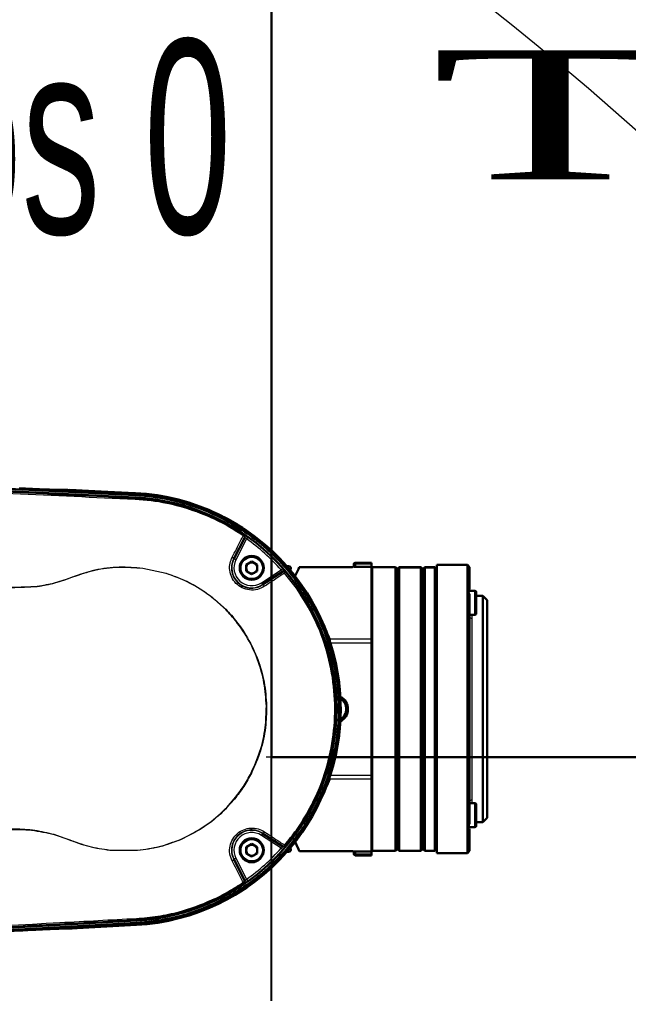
# Model space of a CAD drawing. Header units: millimetres. Extents: x 0 to 8400, y 0 to 5940.
# Drawn here: x 2699.2 to 2840.6, y 4560.9 to 4787.1 of the extents above; entities that cross this region are included whole.
import ezdxf

# ---------------------------------------------------------------- set-up
doc = ezdxf.new("R2010")
doc.units = ezdxf.units.MM
doc.linetypes.add('CENTERX2', pattern=[20.32, 12.7, -2.54, 2.54, -2.54])
doc.layers.add('do kich thuoc', color=10, linetype='Continuous', lineweight=5, plot=False)
doc.styles.add('SLDTEXTSTYLE0', font='TXT', dxfattribs={"width": 0.605})
doc.styles.add('So 1', font='times.ttf', dxfattribs={"width": 2, "height": 30})

msp = doc.modelspace()

# ---------------------------------------------------------------- linework, layer by layer
at = {"color": 7, "linetype": 'Continuous', "lineweight": 30}
for p, q in [((2561.547, 4684.74), (2726.104, 4676.625)), ((2726.07, 4676.063), (2562.191, 4684.259)), ((2710.877, 4677.838), (2721.079, 4677.335)), ((2710.877, 4677.838), (2710.879, 4677.818)), ((2713.405, 4677.677), (2726.111, 4677.051)), ((2721.079, 4677.335), (2721.079, 4677.299)), ((2726.111, 4677.077), (2726.148, 4677.085)), ((2726.111, 4676.76), (2726.111, 4677.051)), ((2749.007, 4661.825), (2751.547, 4666.811)), ((2751.854, 4660.471), (2753.136, 4661.201)), ((2754.409, 4660.455), (2753.136, 4661.201)), ((2751.854, 4660.471), (2751.845, 4658.996)), ((2751.845, 4658.996), (2753.118, 4658.25)), ((2754.4, 4658.98), (2753.118, 4658.25)), ((2754.409, 4660.455), (2754.4, 4658.98)), ((2760.339, 4658.895), (2755.646, 4655.847)), ((2761.703, 4660.102), (2761.261, 4660.102)), ((2764.177, 4659.881), (2764.196, 4659.921)), ((2776.542, 4659.921), (2764.196, 4659.921)), ((2776.846, 4660.225), (2776.846, 4660.611)), ((2776.889, 4660.182), (2776.889, 4660.568)), ((2777.15, 4660.915), (2780.902, 4660.915)), ((2780.902, 4660.872), (2780.902, 4660.915)), ((2780.902, 4660.568), (2780.902, 4660.872)), ((2780.902, 4660.155), (2780.902, 4660.568)), ((2780.902, 4660.155), (2780.902, 4659.851)), ((2781.105, 4659.901), (2780.902, 4659.698)), ((2780.902, 4659.851), (2780.902, 4643.262)), ((2786.479, 4659.901), (2781.105, 4659.901)), ((2781.105, 4593.994), (2781.105, 4659.901)), ((2786.986, 4659.394), (2786.479, 4659.901)), ((2786.479, 4593.994), (2786.479, 4659.901)), ((2787.392, 4659.901), (2786.986, 4659.495)), ((2786.986, 4659.495), (2786.986, 4594.399)), ((2792.411, 4659.901), (2787.392, 4659.901)), ((2787.392, 4659.866), (2787.392, 4659.901)), ((2787.392, 4659.866), (2792.411, 4659.866)), ((2787.392, 4593.994), (2787.392, 4659.803)), ((2792.411, 4659.803), (2787.392, 4659.803)), ((2792.816, 4659.495), (2792.411, 4659.901)), ((2792.411, 4659.866), (2792.411, 4659.901)), ((2792.411, 4593.994), (2792.411, 4659.803)), ((2793.323, 4659.901), (2792.816, 4659.394)), ((2792.816, 4594.399), (2792.816, 4659.495)), ((2795.605, 4659.901), (2793.323, 4659.901)), ((2793.323, 4659.901), (2793.323, 4659.866)), ((2793.323, 4659.866), (2795.605, 4659.866)), ((2793.323, 4659.803), (2793.323, 4593.994)), ((2795.605, 4659.803), (2793.323, 4659.803)), ((2796.112, 4659.394), (2795.605, 4659.901)), ((2795.605, 4659.901), (2795.605, 4659.866)), ((2795.605, 4659.803), (2795.605, 4593.994)), ((2803.209, 4660.408), (2796.112, 4660.408)), ((2796.112, 4593.487), (2796.112, 4660.408)), ((2803.716, 4659.901), (2803.209, 4660.408)), ((2803.209, 4593.487), (2803.209, 4660.408)), ((2803.716, 4659.901), (2803.716, 4654.837)), ((2804.933, 4654.387), (2803.492, 4654.387)), ((2803.716, 4653.33), (2803.716, 4600.565)), ((2805.237, 4654.083), (2805.237, 4649.114)), ((2806.758, 4653.209), (2805.237, 4653.209)), ((2807.772, 4652.195), (2806.758, 4653.209)), ((2806.758, 4600.686), (2806.758, 4653.209)), ((2807.772, 4652.195), (2807.772, 4601.7)), ((2803.716, 4648.81), (2804.933, 4648.81)), ((2780.902, 4642.365), (2780.902, 4643.262)), ((2780.902, 4611.637), (2780.902, 4642.258)), ((2780.902, 4610.633), (2780.902, 4611.53)), ((2780.902, 4610.633), (2780.902, 4594.043)), ((2804.933, 4605.085), (2803.716, 4605.085)), ((2805.237, 4604.78), (2805.237, 4599.812)), ((2805.237, 4600.686), (2806.758, 4600.686)), ((2806.758, 4600.686), (2807.772, 4601.7)), ((2755.646, 4598.048), (2760.339, 4595)), ((2803.483, 4599.508), (2804.933, 4599.508)), ((2803.716, 4599.058), (2803.716, 4593.994)), ((2751.854, 4594.915), (2753.136, 4595.645)), ((2754.409, 4594.899), (2753.136, 4595.645)), ((2751.854, 4594.915), (2751.845, 4593.44)), ((2751.845, 4593.44), (2753.118, 4592.694)), ((2754.4, 4593.424), (2753.118, 4592.694)), ((2754.409, 4594.899), (2754.4, 4593.424)), ((2761.261, 4593.792), (2761.703, 4593.792)), ((2764.196, 4593.974), (2764.177, 4594.014)), ((2776.542, 4593.974), (2764.196, 4593.974)), ((2776.846, 4593.67), (2776.846, 4593.284)), ((2776.889, 4593.327), (2776.889, 4593.713)), ((2780.902, 4594.197), (2781.105, 4593.994)), ((2780.902, 4594.043), (2780.902, 4593.74)), ((2780.902, 4593.327), (2780.902, 4593.74)), ((2780.902, 4593.023), (2780.902, 4593.327)), ((2781.105, 4593.994), (2786.479, 4593.994)), ((2786.479, 4593.994), (2786.986, 4594.501)), ((2786.986, 4594.399), (2787.392, 4593.994)), ((2787.392, 4593.994), (2792.411, 4593.994)), ((2792.411, 4593.994), (2792.816, 4594.399)), ((2792.816, 4594.501), (2793.323, 4593.994)), ((2793.323, 4593.994), (2795.605, 4593.994)), ((2795.605, 4593.994), (2796.112, 4594.501)), ((2796.112, 4593.487), (2803.209, 4593.487)), ((2803.209, 4593.487), (2803.716, 4593.994)), ((2751.547, 4587.084), (2749.007, 4592.07)), ((2780.902, 4592.98), (2777.15, 4592.98)), ((2780.902, 4592.98), (2780.902, 4593.023)), ((2562.197, 4568.632), (2726.37, 4577.848)), ((2726.325, 4577.281), (2561.553, 4568.149)), ((2699.467, 4575.545), (2674.384, 4574.155)), ((2726.367, 4576.821), (2711.187, 4575.98)), ((2711.187, 4575.98), (2711.189, 4576)), ((2726.363, 4576.857), (2713.714, 4576.156))]:
    msp.add_line(p, q, dxfattribs=at)
at = {"color": 8, "linetype": 'Continuous', "lineweight": 15}
for p, q in [((2561.554, 4684.875), (2726.111, 4676.76)), ((2709.892, 4677.56), (2710.879, 4677.818)), ((2726.063, 4675.921), (2726.07, 4676.063)), ((2751.942, 4666.469), (2749.458, 4661.595)), ((2751.547, 4666.811), (2751.485, 4666.795)), ((2748.933, 4661.862), (2749.007, 4661.825)), ((2733.281, 4658.434), (2727.868, 4659.606)), ((2727.873, 4659.645), (2733.293, 4658.475)), ((2755.37, 4656.272), (2759.958, 4659.252)), ((2760.332, 4658.848), (2760.339, 4658.895)), ((2760.994, 4658.751), (2763.758, 4655.188)), ((2776.583, 4659.881), (2764.177, 4659.881)), ((2776.583, 4659.881), (2776.542, 4659.921)), ((2776.889, 4660.568), (2776.846, 4660.611)), ((2776.846, 4660.225), (2776.887, 4660.185)), ((2777.193, 4660.568), (2776.889, 4660.568)), ((2777.15, 4660.915), (2777.193, 4660.872)), ((2777.193, 4660.872), (2777.193, 4660.568)), ((2777.193, 4660.872), (2780.902, 4660.872)), ((2777.193, 4660.568), (2777.193, 4660.155)), ((2780.902, 4660.568), (2777.193, 4660.568)), ((2777.193, 4660.155), (2777.193, 4659.851)), ((2777.193, 4660.155), (2780.902, 4660.155)), ((2780.902, 4659.851), (2777.193, 4659.851)), ((2763.52, 4654.998), (2760.776, 4658.537)), ((2755.685, 4655.786), (2755.646, 4655.847)), ((2804.933, 4648.81), (2804.933, 4654.387)), ((2804.223, 4648.057), (2804.223, 4605.838)), ((2771.314, 4643.262), (2771.314, 4642.479)), ((2771.314, 4643.262), (2780.902, 4643.262)), ((2780.902, 4642.258), (2771.386, 4642.258)), ((2771.314, 4610.633), (2771.314, 4611.416)), ((2771.386, 4611.637), (2780.902, 4611.637)), ((2771.314, 4610.633), (2770.866, 4610.502)), ((2780.902, 4610.633), (2771.314, 4610.633)), ((2747.329, 4604.122), (2749.086, 4606.104)), ((2749.148, 4606.053), (2747.387, 4604.066)), ((2804.933, 4599.508), (2804.933, 4605.085)), ((2710.665, 4596.603), (2707.287, 4597.792)), ((2707.305, 4597.854), (2710.693, 4596.669)), ((2755.684, 4598.107), (2755.646, 4598.048)), ((2759.958, 4594.643), (2755.37, 4597.623)), ((2726.642, 4594.091), (2720.172, 4594.133)), ((2720.181, 4594.214), (2726.635, 4594.174)), ((2760.339, 4595), (2760.332, 4595.047)), ((2776.583, 4594.014), (2764.177, 4594.014)), ((2776.542, 4593.974), (2776.583, 4594.014)), ((2776.887, 4593.71), (2776.846, 4593.67)), ((2776.846, 4593.284), (2776.889, 4593.327)), ((2776.889, 4593.327), (2777.193, 4593.327)), ((2777.193, 4594.043), (2780.902, 4594.043)), ((2777.193, 4594.043), (2777.193, 4593.74)), ((2780.902, 4593.74), (2777.193, 4593.74)), ((2777.193, 4593.74), (2777.193, 4593.327)), ((2777.193, 4593.327), (2777.193, 4593.023)), ((2777.193, 4593.327), (2780.902, 4593.327)), ((2748.935, 4592.033), (2749.007, 4592.07)), ((2749.458, 4592.3), (2751.942, 4587.426)), ((2777.193, 4593.023), (2777.15, 4592.98)), ((2780.902, 4593.023), (2777.193, 4593.023)), ((2751.486, 4587.099), (2751.547, 4587.084)), ((2726.362, 4577.989), (2726.37, 4577.848)), ((2726.333, 4577.146), (2561.56, 4568.014)), ((2726.362, 4576.91), (2726.367, 4576.821))]:
    msp.add_line(p, q, dxfattribs=at)
at = {"color": 0, "lineweight": 25, "elevation": 559.688}
for points in [[(2757.721, 5023.748), (3157.721, 5023.748), (3157.721, 3323.748), (2757.721, 3323.748)], [(2757.721, 4935.748), (3077.721, 4935.748), (3077.721, 4615.748), (2757.721, 4615.748)]]:
    msp.add_lwpolyline(points, close=True, dxfattribs=at)
at = {"elevation": 559.688}
msp.add_lwpolyline([(2757.721, 4615.748), (2757.721, 4615.748), (3077.721, 4615.748), (3077.721, 4615.748), (3077.721, 4935.748), (3077.721, 4935.748), (2757.721, 4935.748), (2757.721, 4935.748)], close=True, dxfattribs=at)
at = {"color": 8, "linetype": 'Continuous', "lineweight": 15, "flags": 128}
for points in [[(2751.485, 4666.795), (2751.493, 4666.831), (2751.485, 4666.873), (2751.462, 4666.92), (2751.426, 4666.971), (2751.376, 4667.023), (2751.316, 4667.075), (2751.246, 4667.126), (2751.169, 4667.174)], [(2751.32, 4667.444), (2751.335, 4667.448), (2751.382, 4667.459)], [(2751.942, 4666.469), (2751.999, 4666.549), (2752.054, 4666.625), (2752.104, 4666.696), (2752.149, 4666.758), (2752.186, 4666.809), (2752.213, 4666.848), (2752.231, 4666.872), (2752.237, 4666.881)], [(2749.458, 4661.595), (2749.371, 4661.639), (2749.287, 4661.682), (2749.21, 4661.721), (2749.142, 4661.756), (2749.085, 4661.785), (2749.043, 4661.806), (2749.017, 4661.82), (2749.007, 4661.825)], [(2727.873, 4659.645), (2727.872, 4659.64), (2727.872, 4659.635), (2727.871, 4659.63), (2727.871, 4659.625), (2727.87, 4659.62), (2727.869, 4659.616), (2727.869, 4659.611), (2727.868, 4659.606)], [(2759.958, 4659.252), (2760.031, 4659.317), (2760.101, 4659.379), (2760.166, 4659.437), (2760.223, 4659.488), (2760.271, 4659.53), (2760.306, 4659.561), (2760.328, 4659.581), (2760.337, 4659.588)], [(2760.776, 4658.537), (2760.719, 4658.616), (2760.658, 4658.688), (2760.595, 4658.75), (2760.532, 4658.799), (2760.473, 4658.835), (2760.418, 4658.855), (2760.371, 4658.86), (2760.332, 4658.848)], [(2761.001, 4658.798), (2760.998, 4658.775), (2760.994, 4658.751)], [(2761.565, 4659.754), (2761.689, 4660.066), (2761.703, 4660.102)], [(2733.293, 4658.475), (2733.291, 4658.47), (2733.29, 4658.465), (2733.288, 4658.459), (2733.287, 4658.454), (2733.285, 4658.449), (2733.284, 4658.444), (2733.282, 4658.439), (2733.281, 4658.434)], [(2703.332, 4655.413), (2703.332, 4655.41), (2703.333, 4655.407), (2703.333, 4655.404), (2703.333, 4655.401), (2703.334, 4655.398), (2703.334, 4655.395), (2703.334, 4655.393), (2703.335, 4655.39)], [(2755.37, 4656.272), (2755.423, 4656.19), (2755.474, 4656.111), (2755.522, 4656.038), (2755.563, 4655.974), (2755.598, 4655.921), (2755.623, 4655.881), (2755.64, 4655.856), (2755.646, 4655.847)], [(2756.091, 4655.444), (2756.035, 4655.524), (2755.976, 4655.599), (2755.917, 4655.664), (2755.859, 4655.718), (2755.805, 4655.758), (2755.757, 4655.783), (2755.716, 4655.793), (2755.685, 4655.786)], [(2773.436, 4631.724), (2773.439, 4631.724), (2773.445, 4631.725), (2773.455, 4631.726), (2773.468, 4631.727), (2773.484, 4631.729), (2773.503, 4631.73), (2773.525, 4631.733), (2773.55, 4631.735)], [(2773.436, 4622.171), (2773.439, 4622.17), (2773.445, 4622.17), (2773.455, 4622.169), (2773.468, 4622.168), (2773.484, 4622.166), (2773.503, 4622.164), (2773.525, 4622.162), (2773.55, 4622.16)], [(2755.37, 4597.623), (2755.423, 4597.705), (2755.474, 4597.784), (2755.522, 4597.857), (2755.563, 4597.921), (2755.598, 4597.974), (2755.623, 4598.013), (2755.64, 4598.038), (2755.646, 4598.048)], [(2759.958, 4594.643), (2760.031, 4594.578), (2760.101, 4594.516), (2760.166, 4594.458), (2760.223, 4594.407), (2760.271, 4594.365), (2760.306, 4594.334), (2760.328, 4594.314), (2760.337, 4594.306)], [(2760.332, 4595.047), (2760.37, 4595.036), (2760.417, 4595.041), (2760.47, 4595.062), (2760.529, 4595.098), (2760.591, 4595.148), (2760.653, 4595.21), (2760.714, 4595.282), (2760.771, 4595.361)], [(2760.994, 4595.144), (2760.997, 4595.128), (2761.001, 4595.096)], [(2761.703, 4593.792), (2761.689, 4593.828), (2761.565, 4594.141)], [(2749.458, 4592.3), (2749.371, 4592.256), (2749.287, 4592.213), (2749.21, 4592.173), (2749.142, 4592.139), (2749.085, 4592.11), (2749.043, 4592.088), (2749.017, 4592.075), (2749.007, 4592.07)], [(2751.163, 4586.73), (2751.241, 4586.777), (2751.311, 4586.827), (2751.372, 4586.878), (2751.422, 4586.93), (2751.46, 4586.979), (2751.483, 4587.025), (2751.492, 4587.065), (2751.486, 4587.099)], [(2751.382, 4586.435), (2751.359, 4586.441), (2751.32, 4586.451)], [(2751.593, 4586.952), (2751.581, 4586.999), (2751.547, 4587.084)], [(2751.942, 4587.426), (2751.999, 4587.346), (2752.054, 4587.27), (2752.104, 4587.199), (2752.149, 4587.137), (2752.186, 4587.085), (2752.213, 4587.047), (2752.231, 4587.023), (2752.237, 4587.014)]]:
    msp.add_lwpolyline(points, dxfattribs=at)
at = {"color": 7, "linetype": 'Continuous', "lineweight": 30, "flags": 128}
for points in [[(2763.168, 4657.717), (2762.68, 4658.334), (2762.051, 4659.102)], [(2762.173, 4659.406), (2762.159, 4659.37), (2762.073, 4659.157)], [(2762.088, 4659.195), (2762.747, 4658.392), (2763.21, 4657.807)], [(2763.168, 4657.717), (2763.518, 4658.468), (2763.976, 4659.451), (2764.177, 4659.881)], [(2787.224, 4659.698), (2787.257, 4659.731), (2787.392, 4659.866)], [(2792.411, 4659.866), (2792.495, 4659.782), (2792.578, 4659.698)], [(2795.605, 4659.866), (2795.669, 4659.801), (2795.772, 4659.698)], [(2762.051, 4594.793), (2762.814, 4595.728), (2763.168, 4596.178)], [(2763.21, 4596.088), (2762.884, 4595.673), (2762.088, 4594.7)], [(2764.177, 4594.014), (2763.976, 4594.444), (2763.518, 4595.427), (2762.809, 4596.947)], [(2762.073, 4594.738), (2762.159, 4594.525), (2762.173, 4594.489)], [(2726.333, 4577.146), (2726.337, 4577.107), (2726.341, 4577.068), (2726.345, 4577.031), (2726.349, 4576.994), (2726.353, 4576.958), (2726.357, 4576.924), (2726.36, 4576.89), (2726.363, 4576.857)]]:
    msp.add_lwpolyline(points, dxfattribs=at)
at = {"color": 7, "linetype": 'Continuous', "lineweight": 30}
for centre in [(2753.127, 4659.725), (2753.127, 4594.169)]:
    msp.add_circle(centre, 2.788, dxfattribs=at)
at = {"color": 8, "linetype": 'Continuous', "lineweight": 15}
for centre in [(2753.127, 4659.725), (2753.127, 4594.169)]:
    msp.add_circle(centre, 2.484, dxfattribs=at)
at = {"color": 7, "linetype": 'Continuous', "lineweight": 15}
msp.add_arc((2367.65, 4229.008), 713.179, 314.966774, 189.876122, dxfattribs=at)
at = {"color": 7, "linetype": 'Continuous', "lineweight": 30}
for centre, radius, start, end in [((2723.614, 4626.947), 50.165, 7.14579, 87.14692), ((2723.614, 4626.947), 50.202, 41.33336, 87.10565), ((2723.614, 4626.947), 50.113, 41.42244, 87.10054), ((2723.614, 4626.947), 49.177, 273.21291, 87.13692), ((2748.345, 4675.535), 22.268, 176.84614, 177.19307), ((2753.127, 4659.725), 1.278, 59.64134, 119.64134), ((2753.127, 4659.725), 1.278, 179.64134, 239.64134), ((2753.127, 4659.725), 1.278, 119.64134, 179.64134), ((2753.127, 4659.725), 1.278, 299.64134, 359.64134), ((2753.127, 4659.725), 1.278, 359.64134, 59.64134), ((2760.615, 4658.469), 0.507, 40.44877, 122.97989), ((2761.703, 4659.595), 0.507, 338, 90), ((2753.127, 4659.725), 1.278, 239.64134, 299.64134), ((2804.933, 4654.083), 0.304, 0, 90), ((2804.933, 4649.114), 0.304, 270, 0), ((2772.284, 4626.947), 3.194, 0, 64.2922), ((2772.284, 4626.947), 2.788, 0, 59.4298), ((2772.284, 4626.947), 3.194, 295.87792, 0), ((2772.284, 4626.947), 2.788, 300.42309, 0), ((2723.614, 4626.947), 50.165, 273.14233, 352.85421), ((2804.933, 4604.78), 0.304, 0, 90), ((2804.933, 4599.812), 0.304, 270, 0), ((2753.127, 4594.169), 1.278, 59.64134, 119.64134), ((2723.614, 4626.947), 50.113, 273.14438, 318.57756), ((2723.614, 4626.947), 50.202, 273.14438, 318.66664), ((2753.127, 4594.169), 1.278, 179.64134, 239.64134), ((2753.127, 4594.169), 1.278, 119.64134, 179.64134), ((2753.127, 4594.169), 1.278, 299.64134, 359.64134), ((2753.127, 4594.169), 1.278, 359.64134, 59.64134), ((2761.703, 4594.299), 0.507, 270, 22), ((2753.127, 4594.169), 1.278, 239.64134, 299.64134), ((2751.095, 4586.853), 0.507, 304.42584, 11.26295), ((2750.691, 4578.614), 24.402, 183.13126, 183.44781)]:
    msp.add_arc(centre, radius, start, end, dxfattribs=at)
at = {"color": 8, "linetype": 'Continuous', "lineweight": 15}
for centre, radius, start, end in [((2725.174, 4675.702), 0.915, 353.73472, 13.80532), ((2750.256, 4667.862), 1.143, 323.00031, 338.56451), ((2751.033, 4667.025), 0.507, 333.01497, 55.60466), ((2751.095, 4667.041), 0.507, 333.01323, 55.56402), ((2723.614, 4626.947), 48.626, 41.63196, 54.36804), ((2723.614, 4626.947), 49.133, 41.63196, 54.36804), ((2753.127, 4659.725), 4.625, 153, 303), ((2748.434, 4661.693), 0.527, 18.72529, 72.70402), ((2753.127, 4659.725), 4.118, 153, 303), ((2760.608, 4658.422), 0.507, 40.41751, 122.97615), ((2759.874, 4659.677), 1.453, 308.33366, 320.4177), ((2776.582, 4660.185), 0.304, 270.0842, 359.9158), ((2776.585, 4660.183), 0.305, 270.09633, 359.89798), ((2777.194, 4660.568), 0.304, 90.07946, 179.92054), ((2706.154, 4655.491), 5.776, 21.35092, 21.64537), ((2762.598, 4656.398), 1.677, 303.3698, 313.8008), ((2717.699, 4672.683), 32.379, 322.93325, 323.02152), ((2804.178, 4648.52), 0.465, 186.88351, 275.52916), ((2756.451, 4632.931), 5.29, 270.80706, 271.54164), ((2766.907, 4639.281), 30.532, 242.88641, 243.0296), ((2739.347, 4594.222), 15.363, 50.36324, 50.66026), ((2804.178, 4605.375), 0.465, 84.46761, 173.11972), ((2733.337, 4589.66), 20.123, 45.71886, 45.9488), ((2764.981, 4600.929), 1.939, 52.54416, 61.63756), ((2686.461, 4603.809), 21.678, 343.88456, 344.05375), ((2753.127, 4594.169), 4.625, 57, 207), ((2753.127, 4594.169), 4.118, 57, 207), ((2755.558, 4598.663), 0.569, 282.79869, 338.16532), ((2698.197, 4601.781), 13.501, 337.45053, 337.75208), ((2726.092, 4592.217), 11.404, 22.69791, 23.11952), ((2706.612, 4595.618), 13.641, 353.75073, 354.09358), ((2714.016, 4593.02), 12.671, 4.84778, 5.22746), ((2723.614, 4626.947), 48.626, 305.63196, 318.36804), ((2723.614, 4626.947), 49.133, 305.63196, 318.36804), ((2760.608, 4595.472), 0.507, 237.01356, 319.59353), ((2760.615, 4595.425), 0.507, 237.02252, 319.55907), ((2759.825, 4594.167), 1.523, 39.87608, 51.62387), ((2776.582, 4593.709), 0.304, 0.06801, 89.93199), ((2776.585, 4593.712), 0.305, 0.09727, 89.90842), ((2777.194, 4593.327), 0.304, 180.0842, 269.9158), ((2748.429, 4592.216), 0.538, 287.33236, 340.13386), ((2750.212, 4586.011), 1.193, 21.62594, 37.03648), ((2751.034, 4586.869), 0.507, 304.39534, 26.98503), ((2725.37, 4578.21), 1.016, 347.42544, 6.59417)]:
    msp.add_arc(centre, radius, start, end, dxfattribs=at)
at = {"color": 7, "linetype": 'CENTERX2', "lineweight": 0}
msp.add_arc((2367.714, 4228.587), 373.23, 13.29144, 248.81856, dxfattribs=at)
at = {"color": 7, "linetype": 'Continuous', "lineweight": 30}
for centre, major_axis, start_param, end_param in [((2776.542, 4660.226), (-0.215, 0.215), 2.3568035, 3.9263818), ((2777.151, 4660.611), (-0.215, 0.215), 5.4983961, 7.0679745), ((2776.542, 4593.669), (-0.215, -0.215), 2.3568035, 3.9263818), ((2777.151, 4593.284), (-0.215, -0.215), 5.4983961, 7.0679745)]:
    msp.add_ellipse(centre, major_axis=major_axis, ratio=0.9987828, start_param=start_param, end_param=end_param, dxfattribs=at)
at = {"color": 8, "linetype": 'Continuous', "lineweight": 15}
for centre, major_axis, ratio, start_param, end_param in [((2776.542, 4626.947), (0, 32.954), 0.0352431, 6.2459529, 6.2482787), ((2776.846, 4626.947), (0, 33.258), 0.0349208, 6.2459529, 6.2482787), ((2776.542, 4626.947), (0, 32.954), 0.0352431, 3.1764992, 3.178825), ((2776.846, 4626.947), (0, 33.258), 0.0349208, 3.1764992, 3.178825)]:
    msp.add_ellipse(centre, major_axis=major_axis, ratio=ratio, start_param=start_param, end_param=end_param, dxfattribs=at)
for points, knots in [([(2657.443, 4679.266), (2670.853, 4678.611), (2693.73, 4677.496), (2716.6, 4676.382), (2726.063, 4675.921)], [0, 0, 0, 0, 0.5862106, 1, 1, 1, 1]), ([(2726.084, 4675.602), (2716.619, 4676.047), (2693.747, 4677.122), (2670.868, 4678.253), (2657.457, 4678.917)], [0, 0, 0, 0, 0.4137836, 1, 1, 1, 1]), ([(2751.169, 4667.174), (2749.725, 4668.097), (2746.82, 4669.953), (2741.499, 4672.425), (2735.203, 4674.469), (2729.767, 4675.378), (2726.697, 4675.565), (2726.084, 4675.602)], [0, 0, 0, 0, 0.1916892, 0.3855465, 0.6552791, 0.9311534, 1, 1, 1, 1]), ([(2726.111, 4676.76), (2727.976, 4676.604), (2731.713, 4676.292), (2737.204, 4675.032), (2742.525, 4673.217), (2747.597, 4670.791), (2752.365, 4667.824), (2756.776, 4664.344), (2760.758, 4660.382), (2764.275, 4656.002), (2767.285, 4651.259), (2769.731, 4646.202), (2771.6, 4640.905), (2772.871, 4635.433), (2773.504, 4629.851), (2773.515, 4624.235), (2772.903, 4618.65), (2771.653, 4613.174), (2769.804, 4607.87), (2767.378, 4602.803), (2764.386, 4598.049), (2760.886, 4593.656), (2756.919, 4589.678), (2752.522, 4586.182), (2747.765, 4583.196), (2743.78, 4581.272), (2738.888, 4579.371), (2733.462, 4577.814), (2728.547, 4577.354), (2726.333, 4577.146)], [0, 0, 0, 0, 0.0370602, 0.0742389, 0.111299, 0.1482901, 0.1853991, 0.2223904, 0.2593813, 0.2964905, 0.3334815, 0.3704726, 0.4075817, 0.4445728, 0.4815637, 0.518673, 0.555664, 0.5926549, 0.629764, 0.6667553, 0.7037463, 0.7408554, 0.7778464, 0.8148376, 0.8519465, 0.8889375, 0.9023128, 0.9559809, 1, 1, 1, 1]), ([(2748.591, 4662.196), (2749.249, 4663.469), (2750.118, 4665.149), (2750.964, 4666.779), (2751.169, 4667.174)], [0, 0, 0, 0, 0.7576017, 1, 1, 1, 1]), ([(2751.485, 4666.795), (2751.282, 4666.404), (2750.445, 4664.789), (2749.585, 4663.124), (2748.933, 4661.862)], [0, 0, 0, 0, 0.2425149, 1, 1, 1, 1]), ([(2751.382, 4667.459), (2751.394, 4667.454), (2751.418, 4667.442), (2751.569, 4667.344), (2751.787, 4667.198), (2752.023, 4667.034), (2752.177, 4666.924), (2752.237, 4666.881)], [0, 0, 0, 0, 0.2133947, 0.4272504, 0.6422908, 0.8595904, 1, 1, 1, 1]), ([(2751.942, 4666.469), (2751.914, 4666.495), (2751.845, 4666.562), (2751.737, 4666.66), (2751.636, 4666.746), (2751.565, 4666.803), (2751.553, 4666.808), (2751.547, 4666.811)], [0, 0, 0, 0, 0.1421906, 0.3609562, 0.57578, 0.7882815, 1, 1, 1, 1]), ([(2561.991, 4661.95), (2568.686, 4661.588), (2584.21, 4660.749), (2608.556, 4659.538), (2637.737, 4658.064), (2667.348, 4657.103), (2690.104, 4654.746), (2701.35, 4655.313), (2703.332, 4655.413)], [0, 0, 0, 0, 0.1419339, 0.3291008, 0.5162731, 0.7610816, 0.9578931, 1, 1, 1, 1]), ([(2703.335, 4655.39), (2701.352, 4655.29), (2690.104, 4654.725), (2667.347, 4657.082), (2637.736, 4658.042), (2608.555, 4659.514), (2584.209, 4660.721), (2568.685, 4661.557), (2561.991, 4661.917)], [0, 0, 0, 0, 0.0421341, 0.2389418, 0.4837446, 0.6709129, 0.8580759, 1, 1, 1, 1]), ([(2756.091, 4655.444), (2755.556, 4655.162), (2754.486, 4654.6), (2752.624, 4654.504), (2750.869, 4655.006), (2749.416, 4656.06), (2748.413, 4657.506), (2747.948, 4659.173), (2748.008, 4660.813), (2748.407, 4661.759), (2748.591, 4662.196)], [0, 0, 0, 0, 0.1350117, 0.2699002, 0.4003693, 0.526397, 0.6497355, 0.7719088, 0.8946839, 1, 1, 1, 1]), ([(2748.933, 4661.862), (2748.769, 4661.472), (2748.413, 4660.627), (2748.363, 4659.156), (2748.786, 4657.659), (2749.693, 4656.358), (2751.001, 4655.408), (2752.578, 4654.952), (2754.25, 4655.033), (2755.206, 4655.535), (2755.685, 4655.786)], [0, 0, 0, 0, 0.1052906, 0.2277987, 0.3497165, 0.4729734, 0.5990778, 0.7296631, 0.8647022, 1, 1, 1, 1]), ([(2711.523, 4657.621), (2713.244, 4658.207), (2716.707, 4659.386), (2722.26, 4660.081), (2725.984, 4659.792), (2727.873, 4659.645)], [0, 0, 0, 0, 0.3271858, 0.6587817, 1, 1, 1, 1]), ([(2727.868, 4659.606), (2726.035, 4659.751), (2722.316, 4660.047), (2716.765, 4659.37), (2713.253, 4658.177), (2711.534, 4657.594)], [0, 0, 0, 0, 0.3315844, 0.6727825, 1, 1, 1, 1]), ([(2755.685, 4655.786), (2756.862, 4656.56), (2758.431, 4657.593), (2759.952, 4658.597), (2760.332, 4658.848)], [0, 0, 0, 0, 0.7502328, 1, 1, 1, 1]), ([(2760.339, 4658.895), (2760.338, 4658.897), (2760.336, 4658.904), (2760.295, 4658.947), (2760.21, 4659.029), (2760.093, 4659.136), (2760.003, 4659.213), (2759.958, 4659.252)], [0, 0, 0, 0, 0.1253342, 0.3387884, 0.5558732, 0.7768726, 1, 1, 1, 1]), ([(2760.337, 4659.588), (2760.414, 4659.501), (2760.569, 4659.325), (2760.77, 4659.088), (2760.919, 4658.909), (2760.992, 4658.815), (2760.999, 4658.803), (2761.001, 4658.798)], [0, 0, 0, 0, 0.2205776, 0.4407979, 0.6586306, 0.8736888, 1, 1, 1, 1]), ([(2777.193, 4659.851), (2777.125, 4659.852), (2776.989, 4659.852), (2776.806, 4659.858), (2776.669, 4659.866), (2776.598, 4659.873), (2776.589, 4659.877), (2776.585, 4659.878)], [0, 0, 0, 0, 0.2201561, 0.4399084, 0.6591586, 0.8781092, 1, 1, 1, 1]), ([(2777.193, 4660.155), (2777.159, 4660.155), (2777.091, 4660.156), (2777, 4660.162), (2776.931, 4660.169), (2776.896, 4660.177), (2776.891, 4660.181), (2776.889, 4660.182)], [0, 0, 0, 0, 0.218963, 0.4380627, 0.6575737, 0.8774669, 1, 1, 1, 1]), ([(2703.332, 4655.413), (2704.721, 4655.644), (2707.524, 4656.11), (2710.183, 4657.115), (2711.523, 4657.621)], [0, 0, 0, 0, 0.4957072, 1, 1, 1, 1]), ([(2711.534, 4657.594), (2710.214, 4657.095), (2707.553, 4656.092), (2704.748, 4655.625), (2703.335, 4655.39)], [0, 0, 0, 0, 0.49630597, 1, 1, 1, 1]), ([(2743.535, 4653.167), (2741.966, 4654.254), (2738.78, 4656.462), (2735.132, 4657.77), (2733.281, 4658.434)], [0, 0, 0, 0, 0.4923227, 1, 1, 1, 1]), ([(2733.293, 4658.475), (2734.737, 4657.964), (2737.653, 4656.933), (2741.046, 4655.031), (2742.938, 4653.661), (2743.565, 4653.207)], [0, 0, 0, 0, 0.3958779, 0.7996799, 1, 1, 1, 1]), ([(2760.776, 4658.537), (2760.393, 4658.284), (2758.859, 4657.27), (2757.278, 4656.227), (2756.091, 4655.444)], [0, 0, 0, 0, 0.2495548, 1, 1, 1, 1]), ([(2765.902, 4602.636), (2766.856, 4604.443), (2769.086, 4608.665), (2771.342, 4615.869), (2772.554, 4624), (2772.343, 4632.236), (2770.766, 4640.309), (2767.909, 4648.056), (2764.983, 4652.684), (2763.52, 4654.998)], [0, 0, 0, 0, 0.11078442, 0.2588607, 0.40693734, 0.55516145, 0.70338768, 0.85169257, 1, 1, 1, 1]), ([(2756.525, 4627.641), (2756.405, 4629.448), (2756.16, 4633.113), (2754.622, 4638.417), (2752.282, 4643.465), (2749.444, 4647.534), (2746.472, 4650.777), (2744.518, 4652.367), (2743.535, 4653.167)], [0, 0, 0, 0, 0.1829285, 0.3711681, 0.5553065, 0.7447722, 0.871545, 1, 1, 1, 1]), ([(2743.565, 4653.207), (2744.538, 4652.417), (2746.496, 4650.826), (2749.442, 4647.621), (2752.306, 4643.542), (2754.644, 4638.536), (2756.214, 4633.178), (2756.465, 4629.505), (2756.593, 4627.643)], [0, 0, 0, 0, 0.12674025, 0.25517184, 0.43929894, 0.62876549, 0.81173461, 1, 1, 1, 1]), ([(2768.634, 4648.701), (2769.017, 4648.037), (2769.973, 4646.375), (2770.811, 4644.43), (2771.314, 4643.262)], [0, 0, 0, 0, 0.3995306, 1, 1, 1, 1]), ([(2804.209, 4648.81), (2804.206, 4648.77), (2804.191, 4648.566), (2804.217, 4648.312), (2804.222, 4648.096), (2804.223, 4648.057)], [0, 0, 0, 0, 0.16573001, 0.85057703, 1, 1, 1, 1]), ([(2773.321, 4633.117), (2773.329, 4633.126), (2773.353, 4633.149), (2773.375, 4633.173), (2773.389, 4633.188)], [0, 0, 0, 0, 0.3673649, 1, 1, 1, 1]), ([(2773.321, 4633.117), (2773.321, 4633.115), (2773.332, 4633.02), (2773.366, 4632.861), (2773.428, 4632.716), (2773.453, 4632.656)], [0, 0, 0, 0, 0.0129629, 0.5934456, 1, 1, 1, 1]), ([(2773.321, 4633.117), (2773.326, 4633.085), (2773.345, 4632.955), (2773.401, 4632.835), (2773.443, 4632.746)], [0, 0, 0, 0, 0.2524599, 1, 1, 1, 1]), ([(2773.436, 4622.171), (2773.544, 4623.762), (2773.733, 4626.525), (2773.611, 4629.716), (2773.472, 4631.304), (2773.436, 4631.724)], [0, 0, 0, 0, 0.4999477, 0.867838, 1, 1, 1, 1]), ([(2752.992, 4612.104), (2753.732, 4613.767), (2755.232, 4617.141), (2756.397, 4622.425), (2756.484, 4625.969), (2756.525, 4627.641)], [0, 0, 0, 0, 0.3392336, 0.6882961, 1, 1, 1, 1]), ([(2756.593, 4627.643), (2756.553, 4625.967), (2756.469, 4622.468), (2755.318, 4617.171), (2753.82, 4613.786), (2753.06, 4612.069)], [0, 0, 0, 0, 0.3116734, 0.6509218, 1, 1, 1, 1]), ([(2773.321, 4620.777), (2773.321, 4620.779), (2773.332, 4620.875), (2773.366, 4621.034), (2773.428, 4621.179), (2773.453, 4621.239)], [0, 0, 0, 0, 0.0129628, 0.5935507, 1, 1, 1, 1]), ([(2773.443, 4621.149), (2773.401, 4621.06), (2773.345, 4620.94), (2773.326, 4620.81), (2773.321, 4620.777)], [0, 0, 0, 0, 0.7475401, 1, 1, 1, 1]), ([(2773.389, 4620.707), (2773.375, 4620.722), (2773.353, 4620.745), (2773.329, 4620.769), (2773.321, 4620.777)], [0, 0, 0, 0, 0.6362911, 1, 1, 1, 1]), ([(2749.086, 4606.104), (2749.814, 4607.045), (2751.279, 4608.939), (2752.419, 4611.045), (2752.992, 4612.104)], [0, 0, 0, 0, 0.4970637, 1, 1, 1, 1]), ([(2753.06, 4612.069), (2752.493, 4611.019), (2751.352, 4608.907), (2749.885, 4607.008), (2749.148, 4606.053)], [0, 0, 0, 0, 0.4970534, 1, 1, 1, 1]), ([(2771.314, 4610.633), (2770.726, 4609.246), (2770.023, 4607.588), (2769.213, 4606.217), (2769.08, 4605.992)], [0, 0, 0, 0, 0.8363994, 1, 1, 1, 1]), ([(2804.223, 4605.838), (2804.223, 4605.809), (2804.221, 4605.662), (2804.192, 4605.406), (2804.206, 4605.191), (2804.213, 4605.085)], [0, 0, 0, 0, 0.1110618, 0.5631964, 1, 1, 1, 1]), ([(2736.58, 4596.695), (2738.224, 4597.498), (2741.558, 4599.128), (2745.044, 4601.843), (2746.852, 4603.646), (2747.329, 4604.122)], [0, 0, 0, 0, 0.4170731, 0.8462238, 1, 1, 1, 1]), ([(2747.387, 4604.066), (2746.909, 4603.589), (2745.135, 4601.817), (2741.648, 4599.087), (2738.307, 4597.449), (2736.613, 4596.618)], [0, 0, 0, 0, 0.1537742, 0.5708701, 1, 1, 1, 1]), ([(2760.771, 4595.361), (2761.705, 4596.51), (2763.582, 4598.817), (2765.127, 4601.359), (2765.902, 4602.636)], [0, 0, 0, 0, 0.4979036, 1, 1, 1, 1]), ([(2675.136, 4597.845), (2680.483, 4598.152), (2687.637, 4598.563), (2696.587, 4599.034), (2702.022, 4599), (2705.55, 4598.235), (2707.305, 4597.854)], [0, 0, 0, 0, 0.4974014, 0.6654891, 0.8335114, 1, 1, 1, 1]), ([(2707.287, 4597.792), (2705.799, 4598.158), (2702.792, 4598.899), (2697.764, 4599.143), (2692.376, 4598.812), (2684.72, 4598.294), (2678.972, 4597.992), (2675.139, 4597.791)], [0, 0, 0, 0, 0.1420677, 0.2871337, 0.4653063, 0.64356, 1, 1, 1, 1]), ([(2748.589, 4591.703), (2748.371, 4592.247), (2747.935, 4593.336), (2748.008, 4595.148), (2748.636, 4596.805), (2749.76, 4598.142), (2751.242, 4599.037), (2752.932, 4599.4), (2754.64, 4599.23), (2755.614, 4598.706), (2756.087, 4598.451)], [0, 0, 0, 0, 0.1296959, 0.2593778, 0.3846525, 0.5068383, 0.6288095, 0.7526193, 0.8797473, 1, 1, 1, 1]), ([(2755.684, 4598.107), (2755.26, 4598.335), (2754.389, 4598.804), (2752.855, 4598.953), (2751.336, 4598.624), (2750.002, 4597.817), (2748.988, 4596.614), (2748.419, 4595.123), (2748.35, 4593.495), (2748.74, 4592.521), (2748.935, 4592.033)], [0, 0, 0, 0, 0.120547, 0.2478514, 0.371742, 0.4937144, 0.6157793, 0.7408127, 0.8702643, 1, 1, 1, 1]), ([(2760.332, 4595.047), (2759.958, 4595.294), (2758.434, 4596.299), (2756.867, 4597.33), (2755.684, 4598.107)], [0, 0, 0, 0, 0.2459548, 1, 1, 1, 1]), ([(2756.087, 4598.451), (2757.278, 4597.666), (2758.858, 4596.626), (2760.393, 4595.611), (2760.771, 4595.361)], [0, 0, 0, 0, 0.7537638, 1, 1, 1, 1]), ([(2720.172, 4594.133), (2718.56, 4594.365), (2715.3, 4594.833), (2712.222, 4596.009), (2710.665, 4596.603)], [0, 0, 0, 0, 0.4944411, 1, 1, 1, 1]), ([(2710.693, 4596.669), (2712.213, 4596.089), (2715.284, 4594.917), (2718.538, 4594.45), (2720.181, 4594.214)], [0, 0, 0, 0, 0.4949223, 1, 1, 1, 1]), ([(2726.635, 4594.174), (2728.321, 4594.396), (2731.734, 4594.846), (2734.952, 4596.074), (2736.58, 4596.695)], [0, 0, 0, 0, 0.49388731, 1, 1, 1, 1]), ([(2736.613, 4596.618), (2735.021, 4596.008), (2731.796, 4594.775), (2728.374, 4594.32), (2726.642, 4594.091)], [0, 0, 0, 0, 0.4938978, 1, 1, 1, 1]), ([(2759.958, 4594.643), (2759.987, 4594.668), (2760.06, 4594.73), (2760.169, 4594.827), (2760.265, 4594.918), (2760.329, 4594.983), (2760.336, 4594.994), (2760.339, 4595)], [0, 0, 0, 0, 0.1422197, 0.3609673, 0.5758005, 0.7882806, 1, 1, 1, 1]), ([(2761.001, 4595.096), (2760.994, 4595.085), (2760.98, 4595.063), (2760.867, 4594.922), (2760.699, 4594.721), (2760.511, 4594.504), (2760.386, 4594.362), (2760.337, 4594.306)], [0, 0, 0, 0, 0.21339519, 0.42726499, 0.64229196, 0.85959956, 1, 1, 1, 1]), ([(2776.585, 4594.017), (2776.594, 4594.019), (2776.613, 4594.024), (2776.724, 4594.033), (2776.884, 4594.039), (2777.05, 4594.043), (2777.156, 4594.043), (2777.193, 4594.043)], [0, 0, 0, 0, 0.21884685, 0.43814718, 0.65810263, 0.87843541, 1, 1, 1, 1]), ([(2776.889, 4593.713), (2776.894, 4593.715), (2776.903, 4593.721), (2776.959, 4593.729), (2777.038, 4593.736), (2777.122, 4593.739), (2777.175, 4593.74), (2777.193, 4593.74)], [0, 0, 0, 0, 0.219981, 0.4399574, 0.6597368, 0.8791451, 1, 1, 1, 1]), ([(2751.163, 4586.73), (2750.962, 4587.118), (2750.115, 4588.751), (2749.249, 4590.426), (2748.589, 4591.703)], [0, 0, 0, 0, 0.2381517, 1, 1, 1, 1]), ([(2748.935, 4592.033), (2749.589, 4590.767), (2750.447, 4589.105), (2751.286, 4587.485), (2751.486, 4587.099)], [0, 0, 0, 0, 0.7620777, 1, 1, 1, 1]), ([(2726.379, 4578.327), (2728.04, 4578.468), (2731.38, 4578.751), (2737.303, 4580.041), (2742.759, 4581.996), (2747.659, 4584.464), (2749.995, 4585.975), (2751.163, 4586.73)], [0, 0, 0, 0, 0.18877785, 0.37957035, 0.68521668, 0.84260813, 1, 1, 1, 1]), ([(2752.237, 4587.014), (2752.142, 4586.946), (2751.951, 4586.81), (2751.695, 4586.634), (2751.5, 4586.505), (2751.4, 4586.442), (2751.387, 4586.437), (2751.382, 4586.435)], [0, 0, 0, 0, 0.2206125, 0.4408182, 0.6586318, 0.8736915, 1, 1, 1, 1]), ([(2751.547, 4587.084), (2751.55, 4587.084), (2751.556, 4587.086), (2751.604, 4587.122), (2751.694, 4587.198), (2751.812, 4587.303), (2751.899, 4587.385), (2751.942, 4587.426)], [0, 0, 0, 0, 0.1253345, 0.3387932, 0.5558634, 0.776872, 1, 1, 1, 1]), ([(2726.362, 4577.989), (2720.438, 4577.664), (2697.472, 4576.405), (2674.5, 4575.144), (2657.454, 4574.208)], [0, 0, 0, 0, 0.2579433, 1, 1, 1, 1]), ([(2657.464, 4574.589), (2674.512, 4575.528), (2697.485, 4576.793), (2720.454, 4578.012), (2726.379, 4578.327)], [0, 0, 0, 0, 0.7420444, 1, 1, 1, 1])]:
    msp.add_open_spline(points, degree=3, knots=knots, dxfattribs=at)
at = {"color": 7, "linetype": 'Continuous', "lineweight": 30}
for points, knots in [([(2709.672, 4677.828), (2709.635, 4677.827), (2709.468, 4677.822), (2708.629, 4677.831), (2706.684, 4677.886), (2703.865, 4677.989), (2701.232, 4678.101), (2699.655, 4678.177), (2699.154, 4678.202)], [0, 0, 0, 0, 0.0218897, 0.0980065, 0.3072384, 0.587891, 0.8690342, 1, 1, 1, 1]), ([(2699.301, 4678.107), (2700.465, 4678.052), (2702.791, 4677.943), (2705.637, 4677.836), (2707.841, 4677.765), (2709.094, 4677.735), (2709.803, 4677.732), (2709.941, 4677.74), (2709.999, 4677.744)], [0, 0, 0, 0, 0.2946853, 0.5893602, 0.7406004, 0.897482, 0.9575438, 1, 1, 1, 1]), ([(2713.405, 4677.677), (2712.726, 4677.71), (2711.808, 4677.754), (2710.675, 4677.801), (2710.142, 4677.82), (2709.8, 4677.829), (2709.712, 4677.828), (2709.672, 4677.828)], [0, 0, 0, 0, 0.5142392, 0.695583, 0.8771678, 0.9445845, 1, 1, 1, 1]), ([(2710.879, 4677.818), (2710.889, 4677.815), (2710.91, 4677.808), (2711.055, 4677.793), (2711.199, 4677.782), (2711.269, 4677.776)], [0, 0, 0, 0, 0.2961769, 0.65993236, 1, 1, 1, 1]), ([(2726.063, 4675.921), (2728.777, 4675.663), (2732.889, 4675.272), (2738.232, 4673.827), (2742.494, 4672.302), (2746.924, 4670.25), (2749.849, 4668.383), (2751.32, 4667.444)], [0, 0, 0, 0, 0.30270546, 0.4585886, 0.61447171, 0.80615169, 1, 1, 1, 1]), ([(2726.104, 4676.625), (2726.475, 4676.604), (2729.554, 4676.427), (2735.35, 4675.514), (2743.18, 4672.918), (2749.73, 4669.475), (2754.991, 4665.67), (2759.139, 4661.905), (2762.843, 4657.702), (2766.04, 4653.101), (2768.707, 4648.175), (2770.812, 4642.983), (2772.306, 4637.583), (2773.192, 4632.052), (2773.459, 4626.456), (2773.081, 4620.866), (2772.087, 4615.354), (2770.486, 4609.985), (2768.28, 4604.835), (2765.517, 4599.963), (2762.23, 4595.426), (2758.443, 4591.297), (2754.222, 4587.613), (2749.619, 4584.421), (2744.679, 4581.776), (2739.477, 4579.707), (2733.366, 4577.978), (2728.918, 4577.537), (2726.325, 4577.281)], [0, 0, 0, 0, 0.0073845, 0.061301, 0.1159728, 0.1706445, 0.2076385, 0.2447507, 0.2817447, 0.3187388, 0.355851, 0.3928452, 0.4298393, 0.4669512, 0.5039456, 0.5409398, 0.5780516, 0.6150457, 0.6520401, 0.689152, 0.7261461, 0.7631401, 0.8002524, 0.8372464, 0.8742407, 0.9113528, 0.9483468, 1, 1, 1, 1]), ([(2787.287, 4659.698), (2787.266, 4659.698), (2787.242, 4659.698), (2787.226, 4659.698), (2787.224, 4659.698)], [0, 0, 0, 0, 0.8771403, 1, 1, 1, 1]), ([(2787.392, 4659.803), (2787.357, 4659.769), (2787.323, 4659.734), (2787.287, 4659.699), (2787.287, 4659.698)], [0, 0, 0, 0, 0.9831625, 1, 1, 1, 1]), ([(2792.516, 4659.698), (2792.498, 4659.716), (2792.463, 4659.751), (2792.428, 4659.786), (2792.411, 4659.803)], [0, 0, 0, 0, 0.4990643, 1, 1, 1, 1]), ([(2792.578, 4659.698), (2792.576, 4659.698), (2792.56, 4659.698), (2792.536, 4659.698), (2792.516, 4659.698)], [0, 0, 0, 0, 0.1228609, 1, 1, 1, 1]), ([(2793.156, 4659.698), (2793.169, 4659.711), (2793.225, 4659.767), (2793.281, 4659.823), (2793.323, 4659.866)], [0, 0, 0, 0, 0.2351456, 1, 1, 1, 1]), ([(2793.218, 4659.698), (2793.198, 4659.698), (2793.174, 4659.698), (2793.158, 4659.698), (2793.156, 4659.698)], [0, 0, 0, 0, 0.8733828, 1, 1, 1, 1]), ([(2793.323, 4659.803), (2793.312, 4659.792), (2793.277, 4659.757), (2793.242, 4659.722), (2793.218, 4659.698)], [0, 0, 0, 0, 0.31942464, 1, 1, 1, 1]), ([(2795.71, 4659.698), (2795.686, 4659.722), (2795.651, 4659.757), (2795.616, 4659.792), (2795.605, 4659.803)], [0, 0, 0, 0, 0.68057536, 1, 1, 1, 1]), ([(2795.772, 4659.698), (2795.77, 4659.698), (2795.754, 4659.698), (2795.73, 4659.698), (2795.71, 4659.698)], [0, 0, 0, 0, 0.1266157, 1, 1, 1, 1]), ([(2763.758, 4655.188), (2764.764, 4653.654), (2766.78, 4650.581), (2769.127, 4645.581), (2770.945, 4640.375), (2772.142, 4634.988), (2772.739, 4629.505), (2772.723, 4623.99), (2772.078, 4618.514), (2770.821, 4613.152), (2768.943, 4607.726), (2767.123, 4604.288), (2766.16, 4602.469)], [0, 0, 0, 0, 0.0987714, 0.1978579, 0.2966288, 0.3953458, 0.4943796, 0.5930967, 0.6917158, 0.7906498, 0.8892698, 1, 1, 1, 1]), ([(2803.716, 4654.837), (2803.631, 4654.766), (2803.461, 4654.624), (2803.447, 4654.14), (2803.575, 4653.669), (2803.691, 4653.39), (2803.716, 4653.33)], [0, 0, 0, 0, 0.3101031, 0.6214057, 0.9183184, 1, 1, 1, 1]), ([(2773.436, 4631.724), (2773.423, 4631.862), (2773.397, 4632.137), (2773.358, 4632.584), (2773.336, 4632.886), (2773.324, 4633.068), (2773.321, 4633.116), (2773.321, 4633.117)], [0, 0, 0, 0, 0.2333289, 0.4660445, 0.8572462, 0.996395, 1, 1, 1, 1]), ([(2773.443, 4632.746), (2773.439, 4632.774), (2773.434, 4632.823), (2773.425, 4632.897), (2773.418, 4632.956), (2773.412, 4633.004), (2773.408, 4633.042), (2773.404, 4633.073), (2773.401, 4633.098), (2773.398, 4633.122), (2773.395, 4633.143), (2773.392, 4633.164), (2773.391, 4633.177), (2773.39, 4633.185), (2773.389, 4633.188)], [0, 0, 0, 0, 0.3228842, 0.5442409, 0.6927476, 0.792542, 0.8597901, 0.9052985, 0.9362992, 0.9576186, 0.9797839, 0.9886484, 0.9959632, 1, 1, 1, 1]), ([(2773.443, 4632.746), (2773.444, 4632.738), (2773.446, 4632.721), (2773.451, 4632.679), (2773.453, 4632.656)], [0, 0, 0, 0, 0.4633282, 1, 1, 1, 1]), ([(2773.55, 4631.735), (2773.54, 4631.839), (2773.517, 4632.076), (2773.483, 4632.393), (2773.463, 4632.571), (2773.453, 4632.656)], [0, 0, 0, 0, 0.289537, 0.661418, 1, 1, 1, 1]), ([(2773.55, 4622.16), (2773.58, 4622.496), (2773.73, 4624.181), (2773.853, 4627.381), (2773.655, 4630.233), (2773.55, 4631.735)], [0, 0, 0, 0, 0.1057691, 0.5291672, 1, 1, 1, 1]), ([(2773.321, 4620.777), (2773.321, 4620.779), (2773.324, 4620.827), (2773.337, 4621.008), (2773.358, 4621.311), (2773.397, 4621.758), (2773.423, 4622.033), (2773.436, 4622.171)], [0, 0, 0, 0, 0.00362444, 0.1427535, 0.53395531, 0.766671, 1, 1, 1, 1]), ([(2773.389, 4620.707), (2773.39, 4620.712), (2773.391, 4620.723), (2773.394, 4620.743), (2773.399, 4620.785), (2773.41, 4620.875), (2773.427, 4621.01), (2773.436, 4621.092), (2773.443, 4621.149)], [0, 0, 0, 0, 0.0069211, 0.0159808, 0.0336956, 0.1013867, 0.3696771, 1, 1, 1, 1]), ([(2773.453, 4621.239), (2773.451, 4621.221), (2773.447, 4621.185), (2773.444, 4621.156), (2773.443, 4621.15), (2773.443, 4621.149)], [0, 0, 0, 0, 0.4309861, 0.8727405, 1, 1, 1, 1]), ([(2773.453, 4621.239), (2773.467, 4621.36), (2773.49, 4621.563), (2773.525, 4621.898), (2773.543, 4622.086), (2773.55, 4622.16)], [0, 0, 0, 0, 0.473373, 0.7953275, 1, 1, 1, 1]), ([(2766.16, 4602.469), (2765.386, 4601.194), (2763.832, 4598.633), (2761.943, 4596.31), (2760.994, 4595.144)], [0, 0, 0, 0, 0.4979014, 1, 1, 1, 1]), ([(2803.716, 4600.565), (2803.631, 4600.339), (2803.461, 4599.887), (2803.447, 4599.376), (2803.575, 4599.141), (2803.691, 4599.073), (2803.716, 4599.058)], [0, 0, 0, 0, 0.3101014, 0.6214049, 0.9183222, 1, 1, 1, 1]), ([(2751.32, 4586.451), (2749.001, 4585.02), (2745.489, 4582.852), (2740.362, 4580.783), (2736.09, 4579.441), (2731.415, 4578.419), (2728.052, 4578.133), (2726.362, 4577.989)], [0, 0, 0, 0, 0.3056364, 0.4630275, 0.6204185, 0.8092009, 1, 1, 1, 1]), ([(2699.467, 4575.545), (2700.619, 4575.606), (2702.923, 4575.729), (2705.728, 4575.854), (2707.89, 4575.938), (2709.118, 4575.977), (2709.78, 4575.987), (2709.935, 4575.984), (2709.983, 4575.983)], [0, 0, 0, 0, 0.3009255, 0.6018302, 0.7524372, 0.9109569, 0.9726611, 1, 1, 1, 1]), ([(2710.309, 4576.069), (2710.227, 4576.073), (2710.02, 4576.082), (2709.207, 4576.066), (2708.077, 4576.031), (2706.041, 4575.954), (2703.227, 4575.833), (2700.818, 4575.705), (2699.613, 4575.641)], [0, 0, 0, 0, 0.05482796, 0.13953181, 0.26450361, 0.39003022, 0.69497682, 1, 1, 1, 1]), ([(2709.983, 4575.983), (2710.02, 4575.983), (2710.12, 4575.983), (2710.605, 4575.999), (2711.814, 4576.053), (2712.949, 4576.115), (2713.714, 4576.156)], [0, 0, 0, 0, 0.052176, 0.1404914, 0.4202704, 1, 1, 1, 1]), ([(2711.571, 4576.044), (2711.562, 4576.043), (2711.445, 4576.034), (2711.303, 4576.02), (2711.2, 4576.007), (2711.192, 4576.002), (2711.189, 4576)], [0, 0, 0, 0, 0.0399927, 0.5487672, 0.8377551, 1, 1, 1, 1])]:
    msp.add_open_spline(points, degree=3, knots=knots, dxfattribs=at)
at = {"layer": 'do kich thuoc', "color": 0}
msp.add_line((3077.721, 4615.748, 559.688), (2756.451, 4615.748, 559.688), dxfattribs=at)
at = {"layer": 'do kich thuoc', "color": 0, "elevation": 559.688}
msp.add_lwpolyline([(2757.721, 3323.748), (2757.721, 3323.748), (3157.721, 3323.748), (3157.721, 3323.748), (3157.721, 5023.748), (3157.721, 5023.748), (2757.721, 5023.748), (2757.721, 5023.748)], close=True, dxfattribs=at)

# ---------------------------------------------------------------- texts
at = {"color": 7, "linetype": 'Continuous', "lineweight": 0, "insert": (2655.16, 4782.379), "char_height": 45.0705, "attachment_point": 1, "style": 'SLDTEXTSTYLE0'}
msp.add_mtext('Pos 0', dxfattribs=at)
at = {"color": 0, "lineweight": 25, "insert": (2794.811, 4779.916), "char_height": 30, "attachment_point": 1, "style": 'So 1'}
msp.add_mtext('TNUT', dxfattribs=at)

doc.saveas('drawing.dxf')
